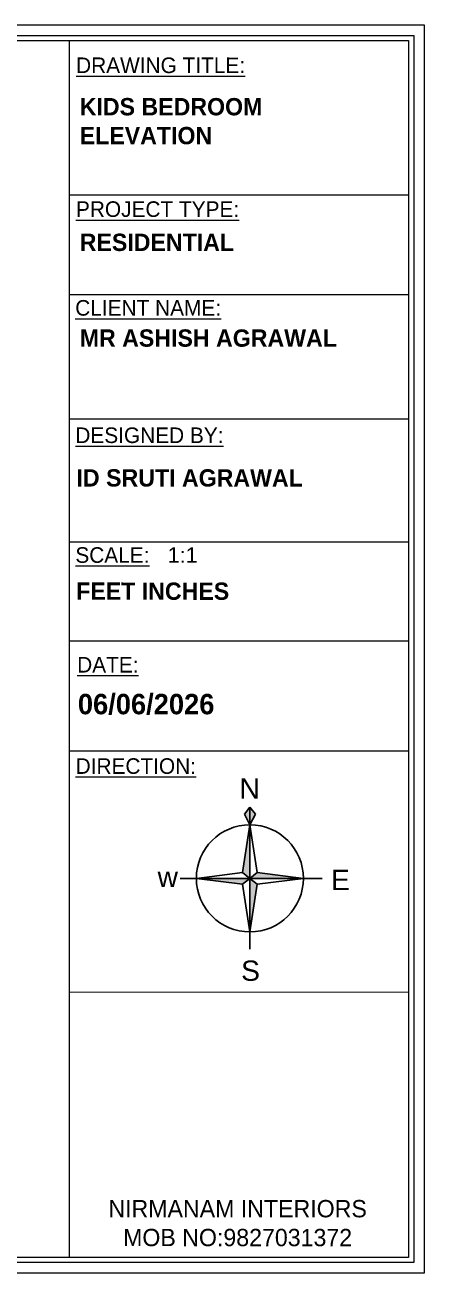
# Model space of a CAD drawing. Header units: inches. Extents: x 15448 to 46480, y -8154 to 0.
# Drawn here: x 25077 to 25271, y -5135 to -4526 of the extents above; entities that cross this region are included whole.
import ezdxf

# ---------------------------------------------------------------- set-up
doc = ezdxf.new("R2010")
doc.units = ezdxf.units.IN
doc.header["$MEASUREMENT"] = 0
for name, color, linetype in [('ELE', 5, 'Continuous'), ('FUR', 42, 'Continuous'), ('furni', 253, 'Continuous')]:
    doc.layers.add(name, color=color, linetype=linetype)
doc.styles.add('HEMI', font='stylu.ttf')
doc.styles.add('regular', font='swissl.ttf')
doc.styles.get("Standard").update_dxf_attribs({"font": 'arial.ttf'})

# ---------------------------------------------------------------- blocks, each defined once
blk = doc.blocks.new('A$C470D500B')
at = {"layer": 'ELE', "true_color": 0xed1f24}
h = blk.add_hatch(color=240, dxfattribs=at)
h.paths.add_polyline_path([(25.36, 49.16), (23.85, 47.28), (25.36, 44.35)])
h.paths.add_polyline_path([(25.36, 44.35), (26.88, 47.28), (25.36, 49.16)])
at = {"layer": 'ELE', "true_color": 0x000000}
h = blk.add_hatch(color=18, dxfattribs=at)
h.paths.add_polyline_path([(27.34, 28.11), (25.36, 29.71), (25.36, 15.08)])
h.paths.add_polyline_path([(40, 29.71), (27.34, 31.31), (25.36, 29.71)])
h.paths.add_polyline_path([(25.36, 44.35), (23.38, 31.31), (25.36, 29.71)])
h.paths.add_polyline_path([(23.38, 28.11), (25.36, 29.71), (10.73, 29.71)])
at = {"layer": 'ELE', "color": 240, "true_color": 0xed1f24}
for p, q in [((25.36, 49.16), (23.85, 47.28)), ((25.36, 49.16), (26.88, 47.28)), ((25.36, 44.35), (25.36, 49.16)), ((23.85, 47.28), (25.36, 44.35)), ((26.88, 47.28), (25.36, 44.35))]:
    blk.add_line(p, q, dxfattribs=at)
at = {"layer": 'ELE', "color": 18, "true_color": 0x000000}
for p, q in [((25.36, 44.35), (23.38, 31.31)), ((25.36, 29.71), (25.36, 44.35)), ((25.36, 44.35), (27.34, 31.31)), ((10.73, 29.71), (23.38, 31.31)), ((23.38, 31.31), (25.36, 29.71)), ((27.34, 31.31), (25.36, 29.71)), ((40, 29.71), (27.34, 31.31)), ((10.73, 29.71), (6.3, 29.71)), ((10.73, 29.71), (6.3, 29.71)), ((25.36, 29.71), (10.73, 29.71)), ((10.73, 29.71), (23.38, 28.11)), ((23.38, 28.11), (25.36, 29.71)), ((25.36, 15.08), (23.38, 28.11)), ((25.36, 29.71), (25.36, 15.08)), ((27.34, 28.11), (25.36, 29.71)), ((25.36, 29.71), (40, 29.71)), ((25.36, 15.08), (27.34, 28.11)), ((40, 29.71), (27.34, 28.11)), ((40, 29.71), (45.12, 29.71)), ((40, 29.71), (45.12, 29.71)), ((25.36, 15.08), (25.36, 10.4))]:
    blk.add_line(p, q, dxfattribs=at)
blk.add_circle((25.36, 29.71), 14.63, dxfattribs=at)
at = {"layer": 'ELE', "color": 240, "true_color": 0xed1f24}
blk.add_text('N', height=5.54, dxfattribs=at).set_placement((22.5, 51.52))
at = {"layer": 'ELE', "color": 18, "true_color": 0x000000}
for s, p in [('w', (0.11, 27.33)), ('E', (47.54, 26.51)), ('S', (22.95, 1.72))]:
    blk.add_text(s, height=5.54, dxfattribs=at).set_placement(p)

msp = doc.modelspace()

# ---------------------------------------------------------------- linework, layer by layer
at = {"layer": 'furni', "color": 18, "lineweight": 5, "true_color": 0x000000}
for p, q in [((25098.08, -4533.69), (25098.08, -5127.23)), ((25098.02, -4608.97), (25263.69, -4608.97)), ((25098.02, -4657.51), (25263.69, -4657.51)), ((25098.02, -4718.2), (25263.69, -4718.2)), ((25098.02, -4778.2), (25263.69, -4778.2)), ((25098.02, -4826.44), (25263.69, -4826.44)), ((25098.02, -4880.18), (25263.69, -4880.18)), ((25098.08, -4997.69), (25263.75, -4997.77))]:
    msp.add_line(p, q, dxfattribs=at)
for points in [[(24419.46, -5134.84), (24419.46, -4526.08), (25271.36, -4526.08), (25271.36, -5134.84)], [(24424.53, -5129.77), (24424.53, -4531.15), (25266.29, -4531.15), (25266.29, -5129.77)], [(24427.06, -5127.23), (24427.06, -4533.69), (25263.75, -4533.69), (25263.75, -5127.23)]]:
    msp.add_lwpolyline(points, close=True, dxfattribs=at)

# ---------------------------------------------------------------- block references
at = {"layer": 'FUR', "lineweight": 5, "xscale": 1.785439754999162, "yscale": 1.785439754999162, "zscale": 1.785439754999162}
msp.add_blockref('A$C470D500B', (25141.07, -4995.38), dxfattribs=at)

# ---------------------------------------------------------------- texts
at = {"lineweight": 5, "attachment_point": 1, "rotation": 359.99056}
for s, insert, char_height, width, style in [('{\\LDRAWING TITLE:}', (25101.52, -4541.94), 7.604, 84.666, 'HEMI'), ('{\\fStylus BT|b1|i0|c0|p34;KIDS BEDROOM\\PELEVATION}', (25103.29, -4561.72), 8.4489, 183.8477, 'HEMI'), ('{\\LPROJECT TYPE:}', (25101.45, -4612.1), 7.604, 79.8735, 'HEMI'), ('{\\fStylus BT|b1|i0|c0|p34;RESIDENTIAL}', (25103.29, -4627.87), 8.4489, 129.0265, 'HEMI'), ('{\\LCLIENT NAME:}', (25101.09, -4660.26), 7.604, 78.5665, 'HEMI'), ('{\\fStylus BT|b1|i0|c0|p34;MR ASHISH AGRAWAL}', (25103.29, -4674.56), 8.4489, 156.2762, 'HEMI'), ('{\\LDESIGNED BY:}', (25101.15, -4722.39), 7.604, 80.327, 'HEMI'), ('{\\fStylus BT|b1|i0|c0|p34;ID SRUTI AGRAWAL}', (25101.71, -4742.76), 8.4489, 112.0606, 'HEMI'), ('{\\LSCALE:}', (25101.15, -4780.82), 7.604, 58.8165, 'HEMI'), ('1:1', (25146.15, -4780.82), 7.604, 30.2321, 'regular'), ('{\\fStylus BT|b1|i0|c0|p34;FEET INCHES}', (25101.56, -4798.02), 8.4489, 112.0606, 'HEMI'), ('{\\LDATE:}', (25102.04, -4834.33), 7.604, 58.8165, 'HEMI'), ('{\\fStylus BT|b1|i0|c0|p34;06/06/2026}', (25102.38, -4852.34), 9.9581, 77.026, 'HEMI'), ('{\\LDIRECTION:}', (25101.29, -4883.75), 7.604, 58.8165, 'HEMI'), ('\\pxqc;NIRMANAM INTERIORS\\PMOB NO:9827031372', (25108.72, -5099.19), 8.4489, 143.2535, 'HEMI')]:
    msp.add_mtext(s, dxfattribs=dict(at, insert=insert, char_height=char_height, width=width, style=style))

doc.saveas('drawing.dxf')
